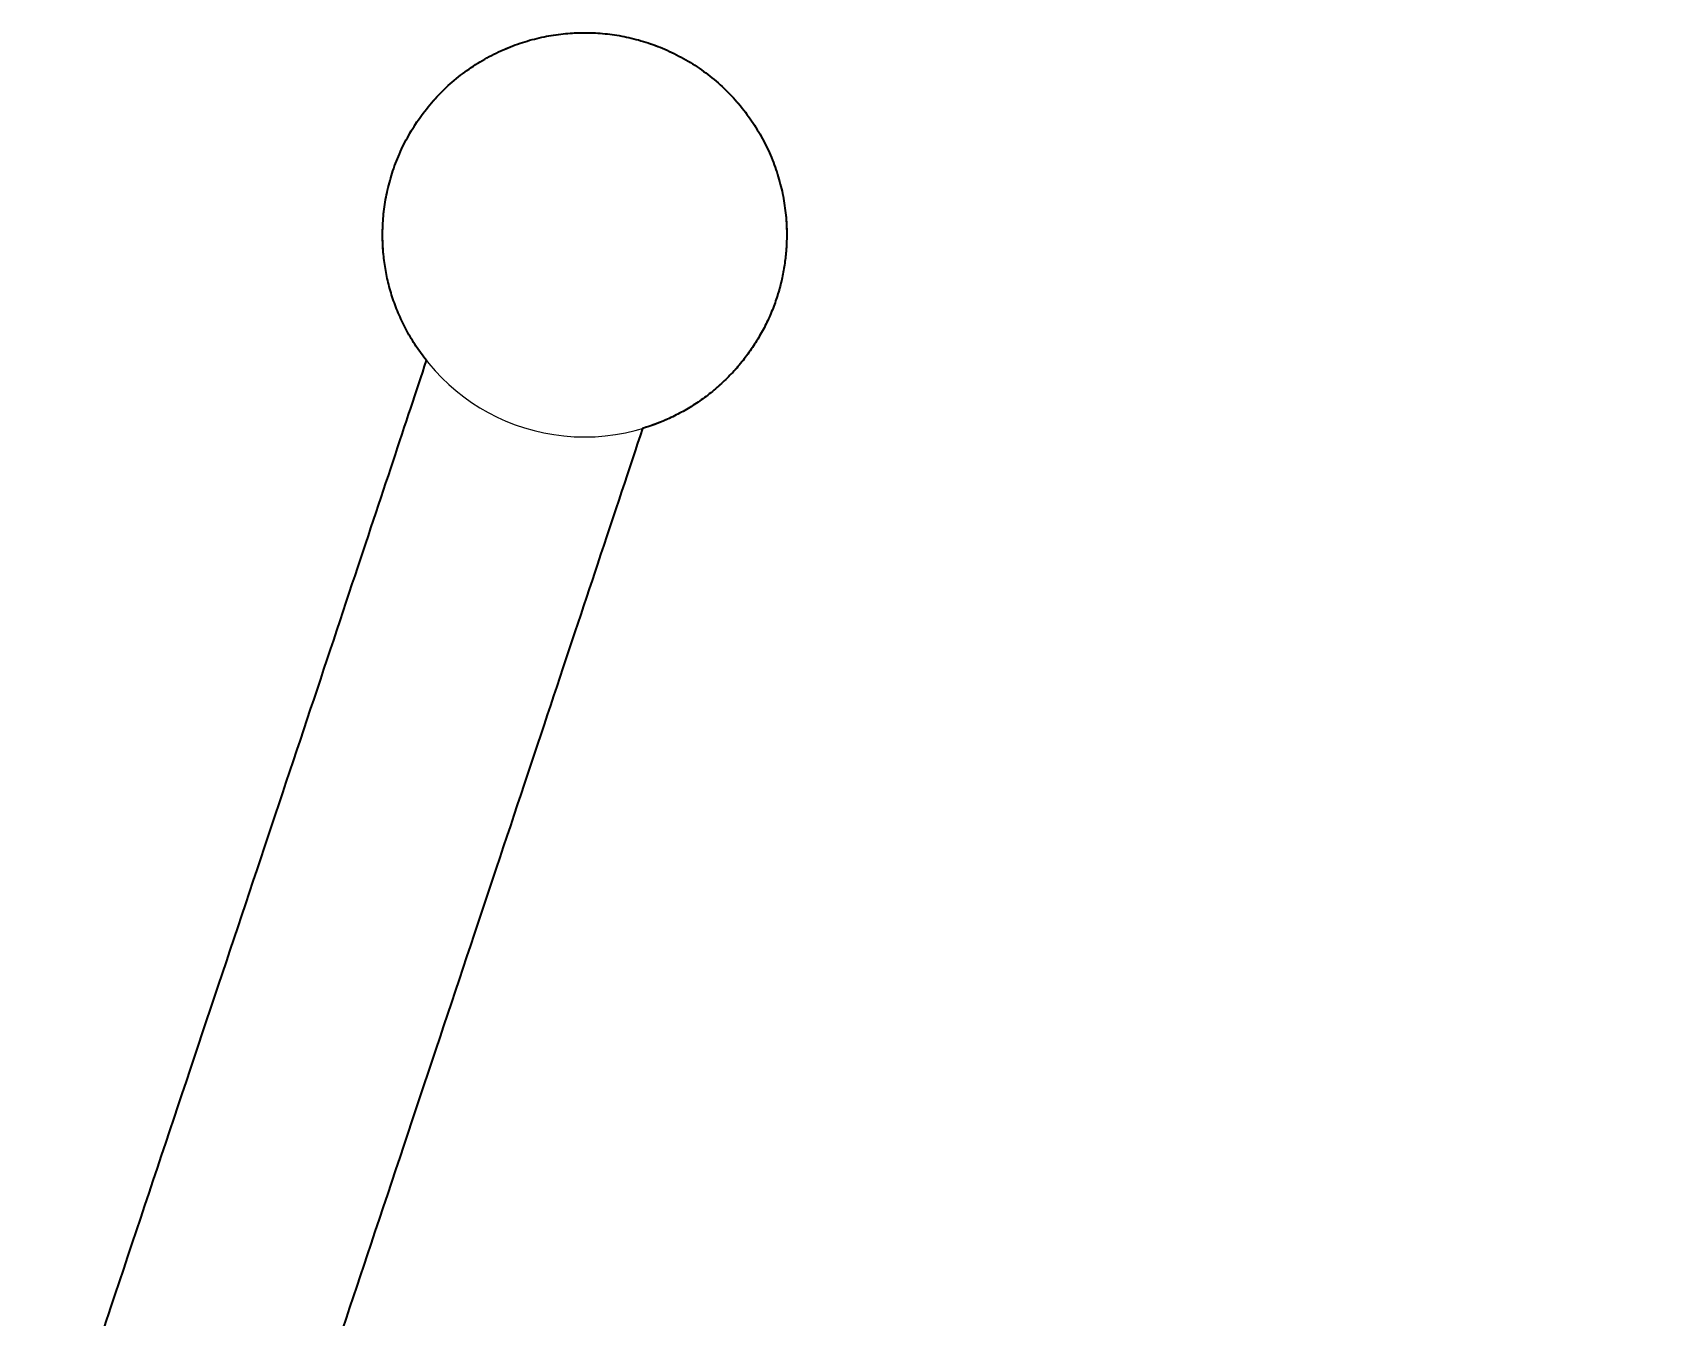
# Model space of a CAD drawing. Header units: millimetres. Extents: x 43 to 2212, y -454 to 621.
# Drawn here: x 1979 to 2079.3, y -3.6 to 75.9 of the extents above; entities that cross this region are included whole.
import ezdxf

# ---------------------------------------------------------------- set-up
doc = ezdxf.new("R2010")
doc.units = ezdxf.units.MM
doc.layers.add('Blocks', color=7, linetype='Continuous')
doc.layers.add('Blocks$Inner', color=7, linetype='Continuous', lineweight=25, true_color=0x007f00)
doc.layers.add('Blocks$Outline', color=7, linetype='Continuous', lineweight=35, true_color=0xff3f3f)

# ---------------------------------------------------------------- blocks, each defined once
blk = doc.blocks.new('Coat Tree Wall Rack Top')
at = {"layer": 'Blocks$Inner', "extrusion": (0, 0, -1)}
blk.add_circle((-264.99, 200.38), 12.5, dxfattribs=at)
at = {"layer": 'Blocks$Inner'}
for points, knots in [([(255.21, 192.6), (253.99, 188.91), (252.44, 184.25), (248.63, 172.81), (246.32, 165.87), (241.26, 150.73), (238.52, 142.52), (234.26, 129.78), (232.81, 125.43), (231.35, 121.08)], [2.057872, 2.057872, 2.057872, 2.057872, 2.335158, 2.335158, 2.638824, 2.638824, 2.942489, 2.942489, 3.095878, 3.095878, 3.095878, 3.095878]), ([(268.57, 188.41), (267.77, 186.01), (266.84, 183.2), (264.01, 174.69), (261.89, 168.33), (257.14, 154.09), (254.52, 146.23), (249.45, 131.05), (247.05, 123.87), (244.63, 116.63)], [2.052593, 2.052593, 2.052593, 2.052593, 2.234047, 2.234047, 2.537756, 2.537756, 2.841465, 2.841465, 3.095878, 3.095878, 3.095878, 3.095878])]:
    blk.add_open_spline(points, degree=3, knots=knots, dxfattribs=at)
at = {"layer": 'Blocks$Outline'}
blk.add_rational_spline([(252.49, 200.38), (252.49, 212.88), (264.99, 212.88), (277.49, 212.88), (277.49, 200.38), (277.49, 191.07), (268.57, 188.41)], [1, 0.707106781187, 1, 0.707106781187, 1, 0.764165298225, 0.908114101078], degree=2, knots=[0, 0, 0, 19.634954, 19.634954, 39.269908, 39.269908, 55.079778, 55.079778, 55.079778], dxfattribs=at)
blk.add_rational_spline([(255.21, 192.6), (252.49, 196.02), (252.49, 200.38)], [0.856304364937, 0.873625033904, 1], degree=2, dxfattribs=at)
for points, knots in [([(230.84, 119.56), (231.01, 120.06), (231.18, 120.57), (231.35, 121.08), (232.81, 125.43), (234.26, 129.78), (238.52, 142.52), (241.26, 150.73), (246.32, 165.87), (248.63, 172.81), (252.44, 184.25), (253.99, 188.91), (255.21, 192.6)], [-4.694873, -4.694873, -4.694873, -4.694873, -3.095878, -3.095878, -3.095878, -2.942489, -2.942489, -2.638824, -2.638824, -2.335158, -2.335158, -2.057872, -2.057872, -2.057872, -2.057872]), ([(268.57, 188.41), (267.77, 186.01), (266.84, 183.2), (264.01, 174.69), (261.89, 168.33), (257.14, 154.09), (254.52, 146.23), (249.45, 131.05), (247.05, 123.87), (244.63, 116.63), (244.46, 116.13), (244.29, 115.62), (244.12, 115.11)], [2.052593, 2.052593, 2.052593, 2.052593, 2.234047, 2.234047, 2.537756, 2.537756, 2.841465, 2.841465, 3.095878, 3.095878, 3.095878, 4.698741, 4.698741, 4.698741, 4.698741]), ([(325.16, 95.69), (342.43, 107.56), (359.7, 119.43), (376.97, 131.3), (382.65, 135.21), (388.31, 139.1), (400.99, 147.82), (407.89, 152.56), (420.41, 161.18), (426.04, 165.06), (433.82, 170.42), (436.5, 172.27), (438.76, 173.83)], [-65.955012, -65.955012, -65.955012, -65.955012, -3.092033, -3.092033, -3.092033, -2.861703, -2.861703, -2.558038, -2.558038, -2.254372, -2.254372, -2.059033, -2.059033, -2.059033, -2.059033])]:
    blk.add_open_spline(points, degree=3, knots=knots, dxfattribs=at)

msp = doc.modelspace()

# ---------------------------------------------------------------- block references
at = {"layer": 'Blocks'}
msp.add_blockref('Coat Tree Wall Rack Top', (1748.13, -137, 149.6), dxfattribs=at)

doc.saveas('drawing.dxf')
